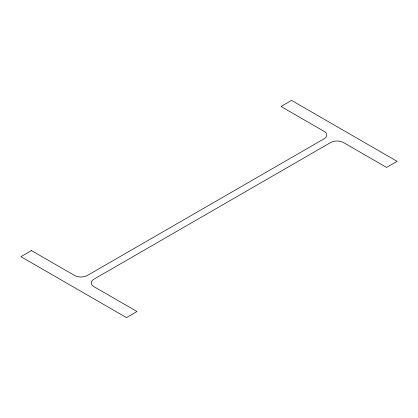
<?xml version="1.0" encoding="UTF-8"?>
<svg xmlns="http://www.w3.org/2000/svg" width="418" height="418" viewBox="0 0 418 418"><rect width="100%" height="100%" fill="white"/><g stroke="black" fill="none" stroke-linecap="round" stroke-linejoin="round"><path stroke-width="0.63" d="M31.444 250.586L20.9 256.673L126.429 317.596L136.973 311.509L93.841 286.607A9.018 5.209 0 0 1 93.841 279.24L330.664 142.512A9.018 5.209 0 0 1 343.418 142.512L386.556 167.414L397.1 161.327L291.571 100.404L281.027 106.491L324.159 131.393A9.018 5.209 0 0 1 324.159 138.76L87.336 275.488A9.018 5.209 0 0 1 74.582 275.488L31.444 250.586"/></g></svg>
